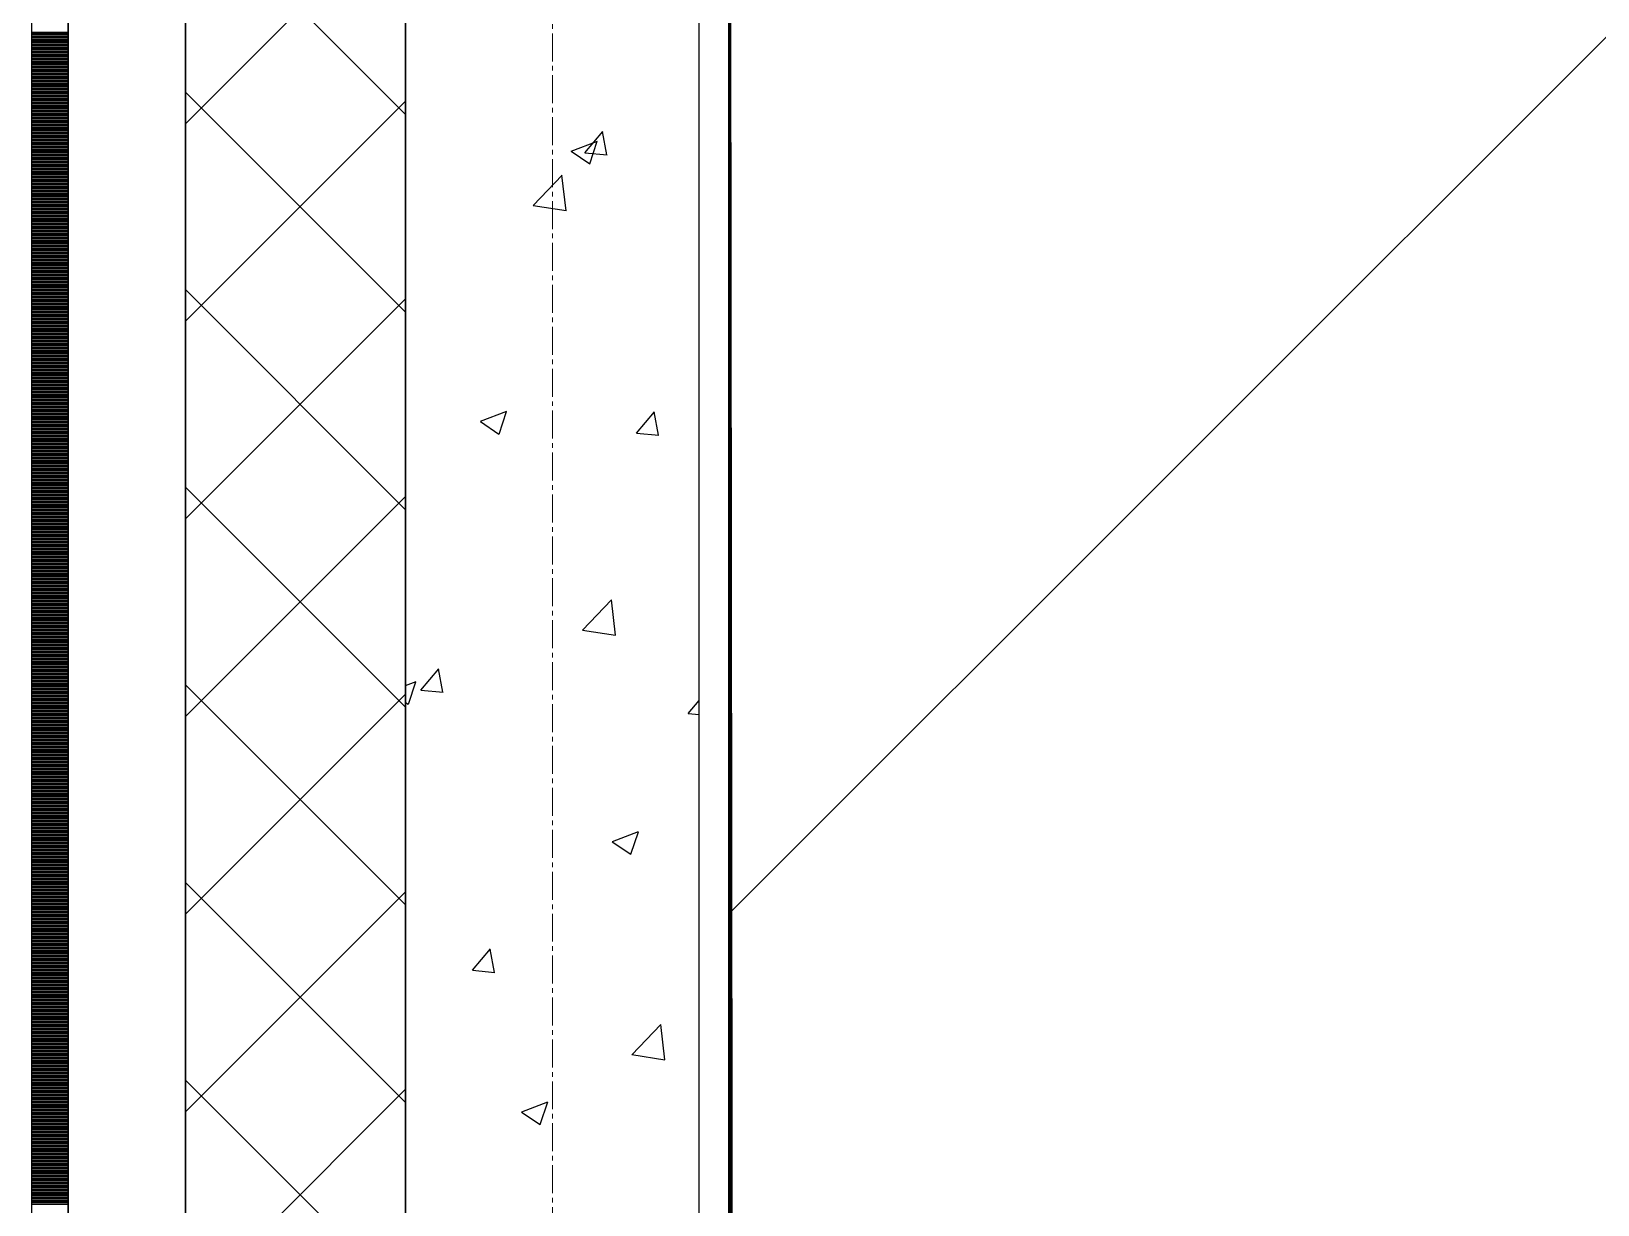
# Model space of a CAD drawing. Header units: millimetres. Extents: x 538266 to 1167394, y 114608 to 637157.
# Drawn here: x 1046079 to 1047146, y 539869 to 540669 of the extents above; entities that cross this region are included whole.
import ezdxf

# ---------------------------------------------------------------- set-up
doc = ezdxf.new("R2010")
doc.units = ezdxf.units.MM
doc.linetypes.add('CENTER2', pattern=[28.575, 19.05, -3.175, 3.175, -3.175])
doc.linetypes.add('DASHED', pattern=[19.05, 12.7, -6.35])
for name, color, linetype, lineweight in [('0) шт стен 3 эт', 150, 'Continuous', 60), ('АР_Стены ПЕНОблок', 52, 'Continuous', 20), ('АР_Тонкая', 254, 'Continuous', 5), ('АР_Утеплитель', 31, 'Continuous', 0), ('АР_Штриховка', 8, 'Continuous', 0)]:
    doc.layers.add(name, color=color, linetype=linetype, lineweight=lineweight)
doc.layers.add('АР_Делит', color=120, linetype='Continuous', lineweight=0, plot=False)
doc.layers.add('РД_Оси_100', color=7, linetype='Continuous', lineweight=0, true_color=0x525252)
doc.layers.add('ФВ-5', color=7, linetype='Continuous')

# ---------------------------------------------------------------- blocks, each defined once
blk = doc.blocks.new('СОШ_2200_АР_ОСИ_М100_28.05.24')
at = {"layer": 'АР_Делит', "color": 251, "linetype": 'DASHED', "true_color": 0x636466}
blk.add_lwpolyline([(114955, 135155), (114955, -355), (93595.036, -355), (93595.036, 13855), (94145, 13855), (94145, 68320), (66055, 68320), (66055, 13857.73), (83455, 13857.73), (83455, -355), (45245, -355), (45245, 13145), (44695, 13145), (44695, 26755), (45245, 26755), (45245, 68320), (20455, 68320), (20455, 26755), (27955, 26755), (27955, 13145), (-355, 13145), (-355, 100855)], dxfattribs=at)
at = {"layer": 'РД_Оси_100', "color": 251, "linetype": 'CENTER2', "true_color": 0x636466}
blk.add_line((0, -6155), (0, 139938.679), dxfattribs=at)
blk = doc.blocks.new('3_этаж1')
at = {"layer": 'АР_Стены ПЕНОблок', "color": 18, "linetype": 'Continuous', "lineweight": 25, "true_color": 0x000000}
for p, q in [((684283.6, 587568.7), (684283.6, 511368.7)), ((684483.6, 511368.7), (684483.6, 587568.7))]:
    blk.add_line(p, q, dxfattribs=at)
at = {"layer": 'АР_Тонкая', "color": 18, "linetype": 'Continuous', "lineweight": 25, "true_color": 0x000000}
for p, q in [((684028.6, 587568.7), (684028.6, 511368.7)), ((684053.6, 587568.7), (684053.6, 511368.7)), ((684053.6, 511368.7), (684053.6, 587568.7)), ((684133.6, 511368.7), (684133.6, 587568.7))]:
    blk.add_line(p, q, dxfattribs=at)
at = {"layer": 'АР_Утеплитель', "color": 18, "linetype": 'Continuous', "lineweight": 25, "true_color": 0x000000}
for p, q in [((684133.6, 587568.7), (684133.6, 511368.7)), ((684283.6, 511368.7), (684283.6, 587568.7))]:
    blk.add_line(p, q, dxfattribs=at)
at = {"layer": 'АР_Штриховка', "color": 18, "linetype": 'Continuous', "lineweight": 25, "true_color": 0x000000}
for p, q in [((684283.6, 540612.3), (684133.6, 540762.3)), ((684133.6, 540606), (684283.6, 540756)), ((684028.6, 540668.5), (684053.6, 540668.5)), ((684028.6, 540667.5), (684053.6, 540667.5)), ((684028.6, 540666.5), (684053.6, 540666.5)), ((684028.6, 540665.5), (684053.6, 540665.5)), ((684028.6, 540664.5), (684053.6, 540664.5)), ((684028.6, 540663.5), (684053.6, 540663.5)), ((684028.6, 540662.5), (684053.6, 540662.5)), ((684028.6, 540661.5), (684053.6, 540661.5)), ((684028.6, 540660.5), (684053.6, 540660.5)), ((684028.6, 540659.5), (684053.6, 540659.5)), ((684028.6, 540658.5), (684053.6, 540658.5)), ((684028.6, 540657.5), (684053.6, 540657.5)), ((684028.6, 540656.5), (684053.6, 540656.5)), ((684028.6, 540655.5), (684053.6, 540655.5)), ((684028.6, 540654.5), (684053.6, 540654.5)), ((684028.6, 540653.5), (684053.6, 540653.5)), ((684028.6, 540652.5), (684053.6, 540652.5)), ((684028.6, 540651.5), (684053.6, 540651.5)), ((684028.6, 540650.5), (684053.6, 540650.5)), ((684028.6, 540649.5), (684053.6, 540649.5)), ((684028.6, 540648.5), (684053.6, 540648.5)), ((684028.6, 540647.5), (684053.6, 540647.5)), ((684028.6, 540646.5), (684053.6, 540646.5)), ((684028.6, 540645.5), (684053.6, 540645.5)), ((684028.6, 540644.5), (684053.6, 540644.5)), ((684028.6, 540643.5), (684053.6, 540643.5)), ((684028.6, 540642.5), (684053.6, 540642.5)), ((684028.6, 540641.5), (684053.6, 540641.5)), ((684028.6, 540640.5), (684053.6, 540640.5)), ((684028.6, 540639.5), (684053.6, 540639.5)), ((684028.6, 540638.5), (684053.6, 540638.5)), ((684028.6, 540637.5), (684053.6, 540637.5)), ((684028.6, 540636.5), (684053.6, 540636.5)), ((684028.6, 540635.5), (684053.6, 540635.5)), ((684028.6, 540634.5), (684053.6, 540634.5)), ((684028.6, 540633.5), (684053.6, 540633.5)), ((684028.6, 540632.5), (684053.6, 540632.5)), ((684028.6, 540631.5), (684053.6, 540631.5)), ((684028.6, 540630.5), (684053.6, 540630.5)), ((684028.6, 540629.5), (684053.6, 540629.5)), ((684028.6, 540628.5), (684053.6, 540628.5)), ((684028.6, 540627.5), (684053.6, 540627.5)), ((684283.6, 540477.6), (684133.6, 540627.6)), ((684028.6, 540626.5), (684053.6, 540626.5)), ((684028.6, 540625.5), (684053.6, 540625.5)), ((684028.6, 540624.5), (684053.6, 540624.5)), ((684028.6, 540623.5), (684053.6, 540623.5)), ((684028.6, 540622.5), (684053.6, 540622.5)), ((684028.6, 540621.5), (684053.6, 540621.5)), ((684028.6, 540620.5), (684053.6, 540620.5)), ((684028.6, 540619.5), (684053.6, 540619.5)), ((684028.6, 540618.5), (684053.6, 540618.5)), ((684028.6, 540617.5), (684053.6, 540617.5)), ((684133.6, 540471.3), (684283.6, 540621.3)), ((684028.6, 540616.5), (684053.6, 540616.5)), ((684028.6, 540615.5), (684053.6, 540615.5)), ((684028.6, 540614.5), (684053.6, 540614.5)), ((684028.6, 540613.5), (684053.6, 540613.5)), ((684028.6, 540612.5), (684053.6, 540612.5)), ((684028.6, 540611.5), (684053.6, 540611.5)), ((684028.6, 540610.5), (684053.6, 540610.5)), ((684028.6, 540609.5), (684053.6, 540609.5)), ((684028.6, 540608.5), (684053.6, 540608.5)), ((684028.6, 540607.5), (684053.6, 540607.5)), ((684028.6, 540606.5), (684053.6, 540606.5)), ((684028.6, 540605.5), (684053.6, 540605.5)), ((684028.6, 540604.5), (684053.6, 540604.5)), ((684028.6, 540603.5), (684053.6, 540603.5)), ((684028.6, 540602.5), (684053.6, 540602.5)), ((684028.6, 540601.5), (684053.6, 540601.5)), ((684028.6, 540600.5), (684053.6, 540600.5)), ((684028.6, 540599.5), (684053.6, 540599.5)), ((684028.6, 540598.5), (684053.6, 540598.5)), ((684028.6, 540597.5), (684053.6, 540597.5)), ((684028.6, 540596.5), (684053.6, 540596.5)), ((684028.6, 540595.5), (684053.6, 540595.5)), ((684405.7, 540586.1), (684417.9, 540600.7)), ((684420.7, 540584.7), (684417.8, 540600.7)), ((684028.6, 540594.5), (684053.6, 540594.5)), ((684028.6, 540593.5), (684053.6, 540593.5)), ((684028.6, 540592.5), (684053.6, 540592.5)), ((684028.6, 540591.5), (684053.6, 540591.5)), ((684028.6, 540590.5), (684053.6, 540590.5)), ((684028.6, 540589.5), (684053.6, 540589.5)), ((684028.6, 540588.5), (684053.6, 540588.5)), ((684028.6, 540587.5), (684053.6, 540587.5)), ((684028.6, 540586.5), (684053.6, 540586.5)), ((684028.6, 540585.5), (684053.6, 540585.5)), ((684396.4, 540587.2), (684409, 540578.6)), ((684396.5, 540587.4), (684414.3, 540594.2)), ((684405.7, 540586.1), (684420.9, 540584.8)), ((684409.1, 540578.6), (684414.2, 540594)), ((684028.6, 540584.5), (684053.6, 540584.5)), ((684028.6, 540583.5), (684053.6, 540583.5)), ((684028.6, 540582.5), (684053.6, 540582.5)), ((684028.6, 540581.5), (684053.6, 540581.5)), ((684028.6, 540580.5), (684053.6, 540580.5)), ((684028.6, 540579.5), (684053.6, 540579.5)), ((684028.6, 540578.5), (684053.6, 540578.5)), ((684028.6, 540577.5), (684053.6, 540577.5)), ((684028.6, 540576.5), (684053.6, 540576.5)), ((684028.6, 540575.5), (684053.6, 540575.5)), ((684028.6, 540574.5), (684053.6, 540574.5)), ((684028.6, 540573.5), (684053.6, 540573.5)), ((684028.6, 540572.5), (684053.6, 540572.5)), ((684028.6, 540571.5), (684053.6, 540571.5)), ((684028.6, 540570.5), (684053.6, 540570.5)), ((684028.6, 540569.5), (684053.6, 540569.5)), ((684028.6, 540568.5), (684053.6, 540568.5)), ((684028.6, 540567.5), (684053.6, 540567.5)), ((684028.6, 540566.5), (684053.6, 540566.5)), ((684028.6, 540565.5), (684053.6, 540565.5)), ((684028.6, 540564.5), (684053.6, 540564.5)), ((684028.6, 540563.5), (684053.6, 540563.5)), ((684370.4, 540550.2), (684390.2, 540570.9)), ((684392.9, 540546.7), (684390.1, 540570.9)), ((684028.6, 540562.5), (684053.6, 540562.5)), ((684028.6, 540561.5), (684053.6, 540561.5)), ((684028.6, 540560.5), (684053.6, 540560.5)), ((684028.6, 540559.5), (684053.6, 540559.5)), ((684028.6, 540558.5), (684053.6, 540558.5)), ((684028.6, 540557.5), (684053.6, 540557.5)), ((684028.6, 540556.5), (684053.6, 540556.5)), ((684028.6, 540555.5), (684053.6, 540555.5)), ((684028.6, 540554.5), (684053.6, 540554.5)), ((684028.6, 540553.5), (684053.6, 540553.5)), ((684028.6, 540552.5), (684053.6, 540552.5)), ((684028.6, 540551.5), (684053.6, 540551.5)), ((684028.6, 540550.5), (684053.6, 540550.5)), ((684028.6, 540549.5), (684053.6, 540549.5)), ((684028.6, 540548.5), (684053.6, 540548.5)), ((684028.6, 540547.5), (684053.6, 540547.5)), ((684028.6, 540546.5), (684053.6, 540546.5)), ((684028.6, 540545.5), (684053.6, 540545.5)), ((684028.6, 540544.5), (684053.6, 540544.5)), ((684028.6, 540543.5), (684053.6, 540543.5)), ((684028.6, 540542.5), (684053.6, 540542.5)), ((684370.4, 540550.3), (684393, 540546.8)), ((684028.6, 540541.5), (684053.6, 540541.5)), ((684028.6, 540540.5), (684053.6, 540540.5)), ((684028.6, 540539.5), (684053.6, 540539.5)), ((684028.6, 540538.5), (684053.6, 540538.5)), ((684028.6, 540537.5), (684053.6, 540537.5)), ((684028.6, 540536.5), (684053.6, 540536.5)), ((684028.6, 540535.5), (684053.6, 540535.5)), ((684028.6, 540534.5), (684053.6, 540534.5)), ((684028.6, 540533.5), (684053.6, 540533.5)), ((684028.6, 540532.5), (684053.6, 540532.5)), ((684028.6, 540531.5), (684053.6, 540531.5)), ((684028.6, 540530.5), (684053.6, 540530.5)), ((684028.6, 540529.5), (684053.6, 540529.5)), ((684028.6, 540528.5), (684053.6, 540528.5)), ((684028.6, 540527.5), (684053.6, 540527.5)), ((684028.6, 540526.5), (684053.6, 540526.5)), ((684028.6, 540525.5), (684053.6, 540525.5)), ((684028.6, 540524.5), (684053.6, 540524.5)), ((684028.6, 540523.5), (684053.6, 540523.5)), ((684028.6, 540522.5), (684053.6, 540522.5)), ((684028.6, 540521.5), (684053.6, 540521.5)), ((684028.6, 540520.5), (684053.6, 540520.5)), ((684028.6, 540519.5), (684053.6, 540519.5)), ((684028.6, 540518.5), (684053.6, 540518.5)), ((684028.6, 540517.5), (684053.6, 540517.5)), ((684028.6, 540516.5), (684053.6, 540516.5)), ((684028.6, 540515.5), (684053.6, 540515.5)), ((684028.6, 540514.5), (684053.6, 540514.5)), ((684028.6, 540513.5), (684053.6, 540513.5)), ((684028.6, 540512.5), (684053.6, 540512.5)), ((684028.6, 540511.5), (684053.6, 540511.5)), ((684028.6, 540510.5), (684053.6, 540510.5)), ((684028.6, 540509.5), (684053.6, 540509.5)), ((684028.6, 540508.5), (684053.6, 540508.5)), ((684028.6, 540507.5), (684053.6, 540507.5)), ((684028.6, 540506.5), (684053.6, 540506.5)), ((684028.6, 540505.5), (684053.6, 540505.5)), ((684028.6, 540504.5), (684053.6, 540504.5)), ((684028.6, 540503.5), (684053.6, 540503.5)), ((684028.6, 540502.5), (684053.6, 540502.5)), ((684028.6, 540501.5), (684053.6, 540501.5)), ((684028.6, 540500.5), (684053.6, 540500.5)), ((684028.6, 540499.5), (684053.6, 540499.5)), ((684028.6, 540498.5), (684053.6, 540498.5)), ((684028.6, 540497.5), (684053.6, 540497.5)), ((684028.6, 540496.5), (684053.6, 540496.5)), ((684028.6, 540495.5), (684053.6, 540495.5)), ((684028.6, 540494.5), (684053.6, 540494.5)), ((684028.6, 540493.5), (684053.6, 540493.5)), ((684028.6, 540492.5), (684053.6, 540492.5)), ((684028.6, 540491.5), (684053.6, 540491.5)), ((684028.6, 540490.5), (684053.6, 540490.5)), ((684028.6, 540489.5), (684053.6, 540489.5)), ((684283.6, 540342.9), (684133.6, 540492.9)), ((684028.6, 540488.5), (684053.6, 540488.5)), ((684028.6, 540487.5), (684053.6, 540487.5)), ((684028.6, 540486.5), (684053.6, 540486.5)), ((684028.6, 540485.5), (684053.6, 540485.5)), ((684028.6, 540484.5), (684053.6, 540484.5)), ((684028.6, 540483.5), (684053.6, 540483.5)), ((684028.6, 540482.5), (684053.6, 540482.5)), ((684028.6, 540481.5), (684053.6, 540481.5)), ((684028.6, 540480.5), (684053.6, 540480.5)), ((684028.6, 540479.5), (684053.6, 540479.5)), ((684028.6, 540478.5), (684053.6, 540478.5)), ((684133.6, 540336.6), (684283.6, 540486.6)), ((684028.6, 540477.5), (684053.6, 540477.5)), ((684028.6, 540476.5), (684053.6, 540476.5)), ((684028.6, 540475.5), (684053.6, 540475.5)), ((684028.6, 540474.5), (684053.6, 540474.5)), ((684028.6, 540473.5), (684053.6, 540473.5)), ((684028.6, 540472.5), (684053.6, 540472.5)), ((684028.6, 540471.5), (684053.6, 540471.5)), ((684028.6, 540470.5), (684053.6, 540470.5)), ((684028.6, 540469.5), (684053.6, 540469.5)), ((684028.6, 540468.5), (684053.6, 540468.5)), ((684028.6, 540467.5), (684053.6, 540467.5)), ((684028.6, 540466.5), (684053.6, 540466.5)), ((684028.6, 540465.5), (684053.6, 540465.5)), ((684028.6, 540464.5), (684053.6, 540464.5)), ((684028.6, 540463.5), (684053.6, 540463.5)), ((684028.6, 540462.5), (684053.6, 540462.5)), ((684028.6, 540461.5), (684053.6, 540461.5)), ((684028.6, 540460.5), (684053.6, 540460.5)), ((684028.6, 540459.5), (684053.6, 540459.5)), ((684028.6, 540458.5), (684053.6, 540458.5)), ((684028.6, 540457.5), (684053.6, 540457.5)), ((684028.6, 540456.5), (684053.6, 540456.5)), ((684028.6, 540455.5), (684053.6, 540455.5)), ((684028.6, 540454.5), (684053.6, 540454.5)), ((684028.6, 540453.5), (684053.6, 540453.5)), ((684028.6, 540452.5), (684053.6, 540452.5)), ((684028.6, 540451.5), (684053.6, 540451.5)), ((684028.6, 540450.5), (684053.6, 540450.5)), ((684028.6, 540449.5), (684053.6, 540449.5)), ((684028.6, 540448.5), (684053.6, 540448.5)), ((684028.6, 540447.5), (684053.6, 540447.5)), ((684028.6, 540446.5), (684053.6, 540446.5)), ((684028.6, 540445.5), (684053.6, 540445.5)), ((684028.6, 540444.5), (684053.6, 540444.5)), ((684028.6, 540443.5), (684053.6, 540443.5)), ((684028.6, 540442.5), (684053.6, 540442.5)), ((684028.6, 540441.5), (684053.6, 540441.5)), ((684028.6, 540440.5), (684053.6, 540440.5)), ((684028.6, 540439.5), (684053.6, 540439.5)), ((684028.6, 540438.5), (684053.6, 540438.5)), ((684028.6, 540437.5), (684053.6, 540437.5)), ((684028.6, 540436.5), (684053.6, 540436.5)), ((684028.6, 540435.5), (684053.6, 540435.5)), ((684028.6, 540434.5), (684053.6, 540434.5)), ((684028.6, 540433.5), (684053.6, 540433.5)), ((684028.6, 540432.5), (684053.6, 540432.5)), ((684028.6, 540431.5), (684053.6, 540431.5)), ((684028.6, 540430.5), (684053.6, 540430.5)), ((684028.6, 540429.5), (684053.6, 540429.5)), ((684028.6, 540428.5), (684053.6, 540428.5)), ((684028.6, 540427.5), (684053.6, 540427.5)), ((684028.6, 540426.5), (684053.6, 540426.5)), ((684028.6, 540425.5), (684053.6, 540425.5)), ((684028.6, 540424.5), (684053.6, 540424.5)), ((684028.6, 540423.5), (684053.6, 540423.5)), ((684028.6, 540422.5), (684053.6, 540422.5)), ((684028.6, 540421.5), (684053.6, 540421.5)), ((684028.6, 540420.5), (684053.6, 540420.5)), ((684028.6, 540419.5), (684053.6, 540419.5)), ((684028.6, 540418.5), (684053.6, 540418.5)), ((684028.6, 540417.5), (684053.6, 540417.5)), ((684028.6, 540416.5), (684053.6, 540416.5)), ((684028.6, 540415.5), (684053.6, 540415.5)), ((684028.6, 540414.5), (684053.6, 540414.5)), ((684028.6, 540413.5), (684053.6, 540413.5)), ((684028.6, 540412.5), (684053.6, 540412.5)), ((684028.6, 540411.5), (684053.6, 540411.5)), ((684028.6, 540410.5), (684053.6, 540410.5)), ((684028.6, 540409.5), (684053.6, 540409.5)), ((684028.6, 540408.5), (684053.6, 540408.5)), ((684028.6, 540407.5), (684053.6, 540407.5)), ((684028.6, 540406.5), (684053.6, 540406.5)), ((684028.6, 540405.5), (684053.6, 540405.5)), ((684028.6, 540404.5), (684053.6, 540404.5)), ((684028.6, 540403.5), (684053.6, 540403.5)), ((684334.7, 540403.2), (684352.5, 540410)), ((684347.3, 540394.4), (684352.4, 540409.8)), ((684440.9, 540395.1), (684453.2, 540409.7)), ((684455.9, 540393.7), (684453, 540409.6)), ((684028.6, 540402.5), (684053.6, 540402.5)), ((684028.6, 540401.5), (684053.6, 540401.5)), ((684028.6, 540400.5), (684053.6, 540400.5)), ((684028.6, 540399.5), (684053.6, 540399.5)), ((684028.6, 540398.5), (684053.6, 540398.5)), ((684028.6, 540397.5), (684053.6, 540397.5)), ((684028.6, 540396.5), (684053.6, 540396.5)), ((684028.6, 540395.5), (684053.6, 540395.5)), ((684028.6, 540394.5), (684053.6, 540394.5)), ((684028.6, 540393.5), (684053.6, 540393.5)), ((684334.6, 540403), (684347.2, 540394.4)), ((684440.9, 540395), (684456.1, 540393.7)), ((684028.6, 540392.5), (684053.6, 540392.5)), ((684028.6, 540391.5), (684053.6, 540391.5)), ((684028.6, 540390.5), (684053.6, 540390.5)), ((684028.6, 540389.5), (684053.6, 540389.5)), ((684028.6, 540388.5), (684053.6, 540388.5)), ((684028.6, 540387.5), (684053.6, 540387.5)), ((684028.6, 540386.5), (684053.6, 540386.5)), ((684028.6, 540385.5), (684053.6, 540385.5)), ((684028.6, 540384.5), (684053.6, 540384.5)), ((684028.6, 540383.5), (684053.6, 540383.5)), ((684028.6, 540382.5), (684053.6, 540382.5)), ((684028.6, 540381.5), (684053.6, 540381.5)), ((684028.6, 540380.5), (684053.6, 540380.5)), ((684028.6, 540379.5), (684053.6, 540379.5)), ((684028.6, 540378.5), (684053.6, 540378.5)), ((684028.6, 540377.5), (684053.6, 540377.5)), ((684028.6, 540376.5), (684053.6, 540376.5)), ((684028.6, 540375.5), (684053.6, 540375.5)), ((684028.6, 540374.5), (684053.6, 540374.5)), ((684028.6, 540373.5), (684053.6, 540373.5)), ((684028.6, 540372.5), (684053.6, 540372.5)), ((684028.6, 540371.5), (684053.6, 540371.5)), ((684028.6, 540370.5), (684053.6, 540370.5)), ((684028.6, 540369.5), (684053.6, 540369.5)), ((684028.6, 540368.5), (684053.6, 540368.5)), ((684028.6, 540367.5), (684053.6, 540367.5)), ((684028.6, 540366.5), (684053.6, 540366.5)), ((684028.6, 540365.5), (684053.6, 540365.5)), ((684028.6, 540364.5), (684053.6, 540364.5)), ((684028.6, 540363.5), (684053.6, 540363.5)), ((684028.6, 540362.5), (684053.6, 540362.5)), ((684028.6, 540361.5), (684053.6, 540361.5)), ((684028.6, 540360.5), (684053.6, 540360.5)), ((684028.6, 540359.5), (684053.6, 540359.5)), ((684028.6, 540358.5), (684053.6, 540358.5)), ((684028.6, 540357.5), (684053.6, 540357.5)), ((684028.6, 540356.5), (684053.6, 540356.5)), ((684028.6, 540355.5), (684053.6, 540355.5)), ((684028.6, 540354.5), (684053.6, 540354.5)), ((684028.6, 540353.5), (684053.6, 540353.5)), ((684028.6, 540352.5), (684053.6, 540352.5)), ((684028.6, 540351.5), (684053.6, 540351.5)), ((684028.6, 540350.5), (684053.6, 540350.5)), ((684283.6, 540208.2), (684133.6, 540358.2)), ((684133.6, 540201.9), (684283.6, 540351.9)), ((684028.6, 540349.5), (684053.6, 540349.5)), ((684028.6, 540348.5), (684053.6, 540348.5)), ((684028.6, 540347.5), (684053.6, 540347.5)), ((684028.6, 540346.5), (684053.6, 540346.5)), ((684028.6, 540345.5), (684053.6, 540345.5)), ((684028.6, 540344.5), (684053.6, 540344.5)), ((684028.6, 540343.5), (684053.6, 540343.5)), ((684028.6, 540342.5), (684053.6, 540342.5)), ((684028.6, 540341.5), (684053.6, 540341.5)), ((684028.6, 540340.5), (684053.6, 540340.5)), ((684028.6, 540339.5), (684053.6, 540339.5)), ((684028.6, 540338.5), (684053.6, 540338.5)), ((684028.6, 540337.5), (684053.6, 540337.5)), ((684028.6, 540336.5), (684053.6, 540336.5)), ((684028.6, 540335.5), (684053.6, 540335.5)), ((684028.6, 540334.5), (684053.6, 540334.5)), ((684028.6, 540333.5), (684053.6, 540333.5)), ((684028.6, 540332.5), (684053.6, 540332.5)), ((684028.6, 540331.5), (684053.6, 540331.5)), ((684028.6, 540330.5), (684053.6, 540330.5)), ((684028.6, 540329.5), (684053.6, 540329.5)), ((684028.6, 540328.5), (684053.6, 540328.5)), ((684028.6, 540327.5), (684053.6, 540327.5)), ((684028.6, 540326.5), (684053.6, 540326.5)), ((684028.6, 540325.5), (684053.6, 540325.5)), ((684028.6, 540324.5), (684053.6, 540324.5)), ((684028.6, 540323.5), (684053.6, 540323.5)), ((684028.6, 540322.5), (684053.6, 540322.5)), ((684028.6, 540321.5), (684053.6, 540321.5)), ((684028.6, 540320.5), (684053.6, 540320.5)), ((684028.6, 540319.5), (684053.6, 540319.5)), ((684028.6, 540318.5), (684053.6, 540318.5)), ((684028.6, 540317.5), (684053.6, 540317.5)), ((684028.6, 540316.5), (684053.6, 540316.5)), ((684028.6, 540315.5), (684053.6, 540315.5)), ((684028.6, 540314.5), (684053.6, 540314.5)), ((684028.6, 540313.5), (684053.6, 540313.5)), ((684028.6, 540312.5), (684053.6, 540312.5)), ((684028.6, 540311.5), (684053.6, 540311.5)), ((684028.6, 540310.5), (684053.6, 540310.5)), ((684028.6, 540309.5), (684053.6, 540309.5)), ((684028.6, 540308.5), (684053.6, 540308.5)), ((684028.6, 540307.5), (684053.6, 540307.5)), ((684028.6, 540306.5), (684053.6, 540306.5)), ((684028.6, 540305.5), (684053.6, 540305.5)), ((684028.6, 540304.5), (684053.6, 540304.5)), ((684028.6, 540303.5), (684053.6, 540303.5)), ((684028.6, 540302.5), (684053.6, 540302.5)), ((684028.6, 540301.5), (684053.6, 540301.5)), ((684028.6, 540300.5), (684053.6, 540300.5)), ((684028.6, 540299.5), (684053.6, 540299.5)), ((684028.6, 540298.5), (684053.6, 540298.5)), ((684028.6, 540297.5), (684053.6, 540297.5)), ((684028.6, 540296.5), (684053.6, 540296.5)), ((684028.6, 540295.5), (684053.6, 540295.5)), ((684028.6, 540294.5), (684053.6, 540294.5)), ((684028.6, 540293.5), (684053.6, 540293.5)), ((684028.6, 540292.5), (684053.6, 540292.5)), ((684028.6, 540291.5), (684053.6, 540291.5)), ((684028.6, 540290.5), (684053.6, 540290.5)), ((684028.6, 540289.5), (684053.6, 540289.5)), ((684028.6, 540288.5), (684053.6, 540288.5)), ((684028.6, 540287.5), (684053.6, 540287.5)), ((684028.6, 540286.5), (684053.6, 540286.5)), ((684028.6, 540285.5), (684053.6, 540285.5)), ((684028.6, 540284.5), (684053.6, 540284.5)), ((684028.6, 540283.5), (684053.6, 540283.5)), ((684028.6, 540282.5), (684053.6, 540282.5)), ((684028.6, 540281.5), (684053.6, 540281.5)), ((684028.6, 540280.5), (684053.6, 540280.5)), ((684028.6, 540279.5), (684053.6, 540279.5)), ((684028.6, 540278.5), (684053.6, 540278.5)), ((684028.6, 540277.5), (684053.6, 540277.5)), ((684028.6, 540276.5), (684053.6, 540276.5)), ((684028.6, 540275.5), (684053.6, 540275.5)), ((684404.1, 540260.8), (684423.8, 540281.4)), ((684426.6, 540257.3), (684423.8, 540281.4)), ((684028.6, 540274.5), (684053.6, 540274.5)), ((684028.6, 540273.5), (684053.6, 540273.5)), ((684028.6, 540272.5), (684053.6, 540272.5)), ((684028.6, 540271.5), (684053.6, 540271.5)), ((684028.6, 540270.5), (684053.6, 540270.5)), ((684028.6, 540269.5), (684053.6, 540269.5)), ((684028.6, 540268.5), (684053.6, 540268.5)), ((684028.6, 540267.5), (684053.6, 540267.5)), ((684028.6, 540266.5), (684053.6, 540266.5)), ((684028.6, 540265.5), (684053.6, 540265.5)), ((684028.6, 540264.5), (684053.6, 540264.5)), ((684028.6, 540263.5), (684053.6, 540263.5)), ((684028.6, 540262.5), (684053.6, 540262.5)), ((684028.6, 540261.5), (684053.6, 540261.5)), ((684028.6, 540260.5), (684053.6, 540260.5)), ((684028.6, 540259.5), (684053.6, 540259.5)), ((684028.6, 540258.5), (684053.6, 540258.5)), ((684028.6, 540257.5), (684053.6, 540257.5)), ((684028.6, 540256.5), (684053.6, 540256.5)), ((684028.6, 540255.5), (684053.6, 540255.5)), ((684028.6, 540254.5), (684053.6, 540254.5)), ((684404, 540260.8), (684426.6, 540257.3)), ((684028.6, 540253.5), (684053.6, 540253.5)), ((684028.6, 540252.5), (684053.6, 540252.5)), ((684028.6, 540251.5), (684053.6, 540251.5)), ((684028.6, 540250.5), (684053.6, 540250.5)), ((684028.6, 540249.5), (684053.6, 540249.5)), ((684028.6, 540248.5), (684053.6, 540248.5)), ((684028.6, 540247.5), (684053.6, 540247.5)), ((684028.6, 540246.5), (684053.6, 540246.5)), ((684028.6, 540245.5), (684053.6, 540245.5)), ((684028.6, 540244.5), (684053.6, 540244.5)), ((684028.6, 540243.5), (684053.6, 540243.5)), ((684028.6, 540242.5), (684053.6, 540242.5)), ((684028.6, 540241.5), (684053.6, 540241.5)), ((684028.6, 540240.5), (684053.6, 540240.5)), ((684028.6, 540239.5), (684053.6, 540239.5)), ((684028.6, 540238.5), (684053.6, 540238.5)), ((684028.6, 540237.5), (684053.6, 540237.5)), ((684028.6, 540236.5), (684053.6, 540236.5)), ((684028.6, 540235.5), (684053.6, 540235.5)), ((684028.6, 540234.5), (684053.6, 540234.5)), ((684028.6, 540233.5), (684053.6, 540233.5)), ((684294, 540219.9), (684306.2, 540234.5)), ((684309, 540218.6), (684306.1, 540234.5)), ((684028.6, 540232.5), (684053.6, 540232.5)), ((684028.6, 540231.5), (684053.6, 540231.5)), ((684028.6, 540230.5), (684053.6, 540230.5)), ((684028.6, 540229.5), (684053.6, 540229.5)), ((684028.6, 540228.5), (684053.6, 540228.5)), ((684028.6, 540227.5), (684053.6, 540227.5)), ((684028.6, 540226.5), (684053.6, 540226.5)), ((684028.6, 540225.5), (684053.6, 540225.5)), ((684028.6, 540224.5), (684053.6, 540224.5)), ((684028.6, 540223.5), (684053.6, 540223.5)), ((684028.6, 540222.5), (684053.6, 540222.5)), ((684283.6, 540073.5), (684133.6, 540223.5)), ((684283.6, 540223.1), (684290.7, 540225.8)), ((684285.5, 540210.3), (684290.6, 540225.6)), ((684028.6, 540221.5), (684053.6, 540221.5)), ((684028.6, 540220.5), (684053.6, 540220.5)), ((684028.6, 540219.5), (684053.6, 540219.5)), ((684028.6, 540218.5), (684053.6, 540218.5)), ((684028.6, 540217.5), (684053.6, 540217.5)), ((684028.6, 540216.5), (684053.6, 540216.5)), ((684028.6, 540215.5), (684053.6, 540215.5)), ((684028.6, 540214.5), (684053.6, 540214.5)), ((684028.6, 540213.5), (684053.6, 540213.5)), ((684028.6, 540212.5), (684053.6, 540212.5)), ((684028.6, 540211.5), (684053.6, 540211.5)), ((684133.6, 540067.2), (684283.6, 540217.2)), ((684283.6, 540211.5), (684285.4, 540210.3)), ((684294, 540219.9), (684309.2, 540218.6)), ((684476.2, 540204), (684483.6, 540212.8)), ((684028.6, 540210.5), (684053.6, 540210.5)), ((684028.6, 540209.5), (684053.6, 540209.5)), ((684028.6, 540208.5), (684053.6, 540208.5)), ((684028.6, 540207.5), (684053.6, 540207.5)), ((684028.6, 540206.5), (684053.6, 540206.5)), ((684028.6, 540205.5), (684053.6, 540205.5)), ((684028.6, 540204.5), (684053.6, 540204.5)), ((684028.6, 540203.5), (684053.6, 540203.5)), ((684028.6, 540202.5), (684053.6, 540202.5)), ((684028.6, 540201.5), (684053.6, 540201.5)), ((684476.2, 540204), (684483.6, 540203.3)), ((684028.6, 540200.5), (684053.6, 540200.5)), ((684028.6, 540199.5), (684053.6, 540199.5)), ((684028.6, 540198.5), (684053.6, 540198.5)), ((684028.6, 540197.5), (684053.6, 540197.5)), ((684028.6, 540196.5), (684053.6, 540196.5)), ((684028.6, 540195.5), (684053.6, 540195.5)), ((684028.6, 540194.5), (684053.6, 540194.5)), ((684028.6, 540193.5), (684053.6, 540193.5)), ((684028.6, 540192.5), (684053.6, 540192.5)), ((684028.6, 540191.5), (684053.6, 540191.5)), ((684028.6, 540190.5), (684053.6, 540190.5)), ((684028.6, 540189.5), (684053.6, 540189.5)), ((684028.6, 540188.5), (684053.6, 540188.5)), ((684028.6, 540187.5), (684053.6, 540187.5)), ((684028.6, 540186.5), (684053.6, 540186.5)), ((684028.6, 540185.5), (684053.6, 540185.5)), ((684028.6, 540184.5), (684053.6, 540184.5)), ((684028.6, 540183.5), (684053.6, 540183.5)), ((684028.6, 540182.5), (684053.6, 540182.5)), ((684028.6, 540181.5), (684053.6, 540181.5)), ((684028.6, 540180.5), (684053.6, 540180.5)), ((684028.6, 540179.5), (684053.6, 540179.5)), ((684028.6, 540178.5), (684053.6, 540178.5)), ((684028.6, 540177.5), (684053.6, 540177.5)), ((684028.6, 540176.5), (684053.6, 540176.5)), ((684028.6, 540175.5), (684053.6, 540175.5)), ((684028.6, 540174.5), (684053.6, 540174.5)), ((684028.6, 540173.5), (684053.6, 540173.5)), ((684028.6, 540172.5), (684053.6, 540172.5)), ((684028.6, 540171.5), (684053.6, 540171.5)), ((684028.6, 540170.5), (684053.6, 540170.5)), ((684028.6, 540169.5), (684053.6, 540169.5)), ((684028.6, 540168.5), (684053.6, 540168.5)), ((684028.6, 540167.5), (684053.6, 540167.5)), ((684028.6, 540166.5), (684053.6, 540166.5)), ((684028.6, 540165.5), (684053.6, 540165.5)), ((684028.6, 540164.5), (684053.6, 540164.5)), ((684028.6, 540163.5), (684053.6, 540163.5)), ((684028.6, 540162.5), (684053.6, 540162.5)), ((684028.6, 540161.5), (684053.6, 540161.5)), ((684028.6, 540160.5), (684053.6, 540160.5)), ((684028.6, 540159.5), (684053.6, 540159.5)), ((684028.6, 540158.5), (684053.6, 540158.5)), ((684028.6, 540157.5), (684053.6, 540157.5)), ((684028.6, 540156.5), (684053.6, 540156.5)), ((684028.6, 540155.5), (684053.6, 540155.5)), ((684028.6, 540154.5), (684053.6, 540154.5)), ((684028.6, 540153.5), (684053.6, 540153.5)), ((684028.6, 540152.5), (684053.6, 540152.5)), ((684028.6, 540151.5), (684053.6, 540151.5)), ((684028.6, 540150.5), (684053.6, 540150.5)), ((684028.6, 540149.5), (684053.6, 540149.5)), ((684028.6, 540148.5), (684053.6, 540148.5)), ((684028.6, 540147.5), (684053.6, 540147.5)), ((684028.6, 540146.5), (684053.6, 540146.5)), ((684028.6, 540145.5), (684053.6, 540145.5)), ((684028.6, 540144.5), (684053.6, 540144.5)), ((684028.6, 540143.5), (684053.6, 540143.5)), ((684028.6, 540142.5), (684053.6, 540142.5)), ((684028.6, 540141.5), (684053.6, 540141.5)), ((684028.6, 540140.5), (684053.6, 540140.5)), ((684028.6, 540139.5), (684053.6, 540139.5)), ((684028.6, 540138.5), (684053.6, 540138.5)), ((684028.6, 540137.5), (684053.6, 540137.5)), ((684028.6, 540136.5), (684053.6, 540136.5)), ((684028.6, 540135.5), (684053.6, 540135.5)), ((684028.6, 540134.5), (684053.6, 540134.5)), ((684028.6, 540133.5), (684053.6, 540133.5)), ((684028.6, 540132.5), (684053.6, 540132.5)), ((684028.6, 540131.5), (684053.6, 540131.5)), ((684028.6, 540130.5), (684053.6, 540130.5)), ((684028.6, 540129.5), (684053.6, 540129.5)), ((684028.6, 540128.5), (684053.6, 540128.5)), ((684028.6, 540127.5), (684053.6, 540127.5)), ((684028.6, 540126.5), (684053.6, 540126.5)), ((684028.6, 540125.5), (684053.6, 540125.5)), ((684028.6, 540124.5), (684053.6, 540124.5)), ((684028.6, 540123.5), (684053.6, 540123.5)), ((684028.6, 540122.5), (684053.6, 540122.5)), ((684028.6, 540121.5), (684053.6, 540121.5)), ((684028.6, 540120.5), (684053.6, 540120.5)), ((684028.6, 540119.5), (684053.6, 540119.5)), ((684028.6, 540118.5), (684053.6, 540118.5)), ((684028.6, 540117.5), (684053.6, 540117.5)), ((684028.6, 540116.5), (684053.6, 540116.5)), ((684028.6, 540115.5), (684053.6, 540115.5)), ((684424.4, 540116.5), (684437.1, 540108)), ((684424.5, 540116.7), (684442.3, 540123.5)), ((684437.1, 540108), (684442.2, 540123.3)), ((684028.6, 540114.5), (684053.6, 540114.5)), ((684028.6, 540113.5), (684053.6, 540113.5)), ((684028.6, 540112.5), (684053.6, 540112.5)), ((684028.6, 540111.5), (684053.6, 540111.5)), ((684028.6, 540110.5), (684053.6, 540110.5)), ((684028.6, 540109.5), (684053.6, 540109.5)), ((684028.6, 540108.5), (684053.6, 540108.5)), ((684028.6, 540107.5), (684053.6, 540107.5)), ((684028.6, 540106.5), (684053.6, 540106.5)), ((684028.6, 540105.5), (684053.6, 540105.5)), ((684028.6, 540104.5), (684053.6, 540104.5)), ((684028.6, 540103.5), (684053.6, 540103.5)), ((684028.6, 540102.5), (684053.6, 540102.5)), ((684028.6, 540101.5), (684053.6, 540101.5)), ((684028.6, 540100.5), (684053.6, 540100.5)), ((684028.6, 540099.5), (684053.6, 540099.5)), ((684028.6, 540098.5), (684053.6, 540098.5)), ((684028.6, 540097.5), (684053.6, 540097.5)), ((684028.6, 540096.5), (684053.6, 540096.5)), ((684028.6, 540095.5), (684053.6, 540095.5)), ((684028.6, 540094.5), (684053.6, 540094.5)), ((684028.6, 540093.5), (684053.6, 540093.5)), ((684028.6, 540092.5), (684053.6, 540092.5)), ((684028.6, 540091.5), (684053.6, 540091.5)), ((684028.6, 540090.5), (684053.6, 540090.5)), ((684028.6, 540089.5), (684053.6, 540089.5)), ((684028.6, 540088.5), (684053.6, 540088.5)), ((684028.6, 540087.5), (684053.6, 540087.5)), ((684028.6, 540086.5), (684053.6, 540086.5)), ((684028.6, 540085.5), (684053.6, 540085.5)), ((684028.6, 540084.5), (684053.6, 540084.5)), ((684028.6, 540083.5), (684053.6, 540083.5)), ((684283.6, 539938.8), (684133.6, 540088.8)), ((684028.6, 540082.5), (684053.6, 540082.5)), ((684028.6, 540081.5), (684053.6, 540081.5)), ((684028.6, 540080.5), (684053.6, 540080.5)), ((684028.6, 540079.5), (684053.6, 540079.5)), ((684028.6, 540078.5), (684053.6, 540078.5)), ((684028.6, 540077.5), (684053.6, 540077.5)), ((684028.6, 540076.5), (684053.6, 540076.5)), ((684028.6, 540075.5), (684053.6, 540075.5)), ((684028.6, 540074.5), (684053.6, 540074.5)), ((684028.6, 540073.5), (684053.6, 540073.5)), ((684028.6, 540072.5), (684053.6, 540072.5)), ((684133.6, 539932.5), (684283.6, 540082.5)), ((684028.6, 540071.5), (684053.6, 540071.5)), ((684028.6, 540070.5), (684053.6, 540070.5)), ((684028.6, 540069.5), (684053.6, 540069.5)), ((684028.6, 540068.5), (684053.6, 540068.5)), ((684028.6, 540067.5), (684053.6, 540067.5)), ((684028.6, 540066.5), (684053.6, 540066.5)), ((684028.6, 540065.5), (684053.6, 540065.5)), ((684028.6, 540064.5), (684053.6, 540064.5)), ((684028.6, 540063.5), (684053.6, 540063.5)), ((684028.6, 540062.5), (684053.6, 540062.5)), ((684028.6, 540061.5), (684053.6, 540061.5)), ((684028.6, 540060.5), (684053.6, 540060.5)), ((684028.6, 540059.5), (684053.6, 540059.5)), ((684028.6, 540058.5), (684053.6, 540058.5)), ((684028.6, 540057.5), (684053.6, 540057.5)), ((684028.6, 540056.5), (684053.6, 540056.5)), ((684028.6, 540055.5), (684053.6, 540055.5)), ((684028.6, 540054.5), (684053.6, 540054.5)), ((684028.6, 540053.5), (684053.6, 540053.5)), ((684028.6, 540052.5), (684053.6, 540052.5)), ((684028.6, 540051.5), (684053.6, 540051.5)), ((684028.6, 540050.5), (684053.6, 540050.5)), ((684028.6, 540049.5), (684053.6, 540049.5)), ((684028.6, 540048.5), (684053.6, 540048.5)), ((684028.6, 540047.5), (684053.6, 540047.5)), ((684028.6, 540046.5), (684053.6, 540046.5)), ((684028.6, 540045.5), (684053.6, 540045.5)), ((684028.6, 540044.5), (684053.6, 540044.5)), ((684028.6, 540043.5), (684053.6, 540043.5)), ((684028.6, 540042.5), (684053.6, 540042.5)), ((684028.6, 540041.5), (684053.6, 540041.5)), ((684028.6, 540040.5), (684053.6, 540040.5)), ((684329.2, 540028.9), (684341.5, 540043.5)), ((684344.2, 540027.5), (684341.3, 540043.4)), ((684028.6, 540039.5), (684053.6, 540039.5)), ((684028.6, 540038.5), (684053.6, 540038.5)), ((684028.6, 540037.5), (684053.6, 540037.5)), ((684028.6, 540036.5), (684053.6, 540036.5)), ((684028.6, 540035.5), (684053.6, 540035.5)), ((684028.6, 540034.5), (684053.6, 540034.5)), ((684028.6, 540033.5), (684053.6, 540033.5)), ((684028.6, 540032.5), (684053.6, 540032.5)), ((684028.6, 540031.5), (684053.6, 540031.5)), ((684028.6, 540030.5), (684053.6, 540030.5)), ((684028.6, 540029.5), (684053.6, 540029.5)), ((684028.6, 540028.5), (684053.6, 540028.5)), ((684028.6, 540027.5), (684053.6, 540027.5)), ((684028.6, 540026.5), (684053.6, 540026.5)), ((684028.6, 540025.5), (684053.6, 540025.5)), ((684028.6, 540024.5), (684053.6, 540024.5)), ((684028.6, 540023.5), (684053.6, 540023.5)), ((684028.6, 540022.5), (684053.6, 540022.5)), ((684028.6, 540021.5), (684053.6, 540021.5)), ((684028.6, 540020.5), (684053.6, 540020.5)), ((684028.6, 540019.5), (684053.6, 540019.5)), ((684329.2, 540028.9), (684344.4, 540027.5)), ((684028.6, 540018.5), (684053.6, 540018.5)), ((684028.6, 540017.5), (684053.6, 540017.5)), ((684028.6, 540016.5), (684053.6, 540016.5)), ((684028.6, 540015.5), (684053.6, 540015.5)), ((684028.6, 540014.5), (684053.6, 540014.5)), ((684028.6, 540013.5), (684053.6, 540013.5)), ((684028.6, 540012.5), (684053.6, 540012.5)), ((684028.6, 540011.5), (684053.6, 540011.5)), ((684028.6, 540010.5), (684053.6, 540010.5)), ((684028.6, 540009.5), (684053.6, 540009.5)), ((684028.6, 540008.5), (684053.6, 540008.5)), ((684028.6, 540007.5), (684053.6, 540007.5)), ((684028.6, 540006.5), (684053.6, 540006.5)), ((684028.6, 540005.5), (684053.6, 540005.5)), ((684028.6, 540004.5), (684053.6, 540004.5)), ((684028.6, 540003.5), (684053.6, 540003.5)), ((684028.6, 540002.5), (684053.6, 540002.5)), ((684028.6, 540001.5), (684053.6, 540001.5)), ((684028.6, 540000.5), (684053.6, 540000.5)), ((684028.6, 539999.5), (684053.6, 539999.5)), ((684028.6, 539998.5), (684053.6, 539998.5)), ((684028.6, 539997.5), (684053.6, 539997.5)), ((684028.6, 539996.5), (684053.6, 539996.5)), ((684028.6, 539995.5), (684053.6, 539995.5)), ((684028.6, 539994.5), (684053.6, 539994.5)), ((684028.6, 539993.5), (684053.6, 539993.5)), ((684028.6, 539992.5), (684053.6, 539992.5)), ((684028.6, 539991.5), (684053.6, 539991.5)), ((684028.6, 539990.5), (684053.6, 539990.5)), ((684028.6, 539989.5), (684053.6, 539989.5)), ((684028.6, 539988.5), (684053.6, 539988.5)), ((684028.6, 539987.5), (684053.6, 539987.5)), ((684437.7, 539971.3), (684457.5, 539991.9)), ((684460.3, 539967.8), (684457.5, 539991.9)), ((684028.6, 539986.5), (684053.6, 539986.5)), ((684028.6, 539985.5), (684053.6, 539985.5)), ((684028.6, 539984.5), (684053.6, 539984.5)), ((684028.6, 539983.5), (684053.6, 539983.5)), ((684028.6, 539982.5), (684053.6, 539982.5)), ((684028.6, 539981.5), (684053.6, 539981.5)), ((684028.6, 539980.5), (684053.6, 539980.5)), ((684028.6, 539979.5), (684053.6, 539979.5)), ((684028.6, 539978.5), (684053.6, 539978.5)), ((684028.6, 539977.5), (684053.6, 539977.5)), ((684028.6, 539976.5), (684053.6, 539976.5)), ((684028.6, 539975.5), (684053.6, 539975.5)), ((684028.6, 539974.5), (684053.6, 539974.5)), ((684028.6, 539973.5), (684053.6, 539973.5)), ((684028.6, 539972.5), (684053.6, 539972.5)), ((684028.6, 539971.5), (684053.6, 539971.5)), ((684028.6, 539970.5), (684053.6, 539970.5)), ((684028.6, 539969.5), (684053.6, 539969.5)), ((684028.6, 539968.5), (684053.6, 539968.5)), ((684028.6, 539967.5), (684053.6, 539967.5)), ((684028.6, 539966.5), (684053.6, 539966.5)), ((684437.7, 539971.4), (684460.3, 539967.9)), ((684028.6, 539965.5), (684053.6, 539965.5)), ((684028.6, 539964.5), (684053.6, 539964.5)), ((684028.6, 539963.5), (684053.6, 539963.5)), ((684028.6, 539962.5), (684053.6, 539962.5)), ((684028.6, 539961.5), (684053.6, 539961.5)), ((684028.6, 539960.5), (684053.6, 539960.5)), ((684028.6, 539959.5), (684053.6, 539959.5)), ((684028.6, 539958.5), (684053.6, 539958.5)), ((684028.6, 539957.5), (684053.6, 539957.5)), ((684028.6, 539956.5), (684053.6, 539956.5)), ((684028.6, 539955.5), (684053.6, 539955.5)), ((684028.6, 539954.5), (684053.6, 539954.5)), ((684028.6, 539953.5), (684053.6, 539953.5)), ((684028.6, 539952.5), (684053.6, 539952.5)), ((684028.6, 539951.5), (684053.6, 539951.5)), ((684028.6, 539950.5), (684053.6, 539950.5)), ((684028.6, 539949.5), (684053.6, 539949.5)), ((684028.6, 539948.5), (684053.6, 539948.5)), ((684028.6, 539947.5), (684053.6, 539947.5)), ((684028.6, 539946.5), (684053.6, 539946.5)), ((684028.6, 539945.5), (684053.6, 539945.5)), ((684028.6, 539944.5), (684053.6, 539944.5)), ((684283.6, 539804.1), (684133.6, 539954.1)), ((684133.6, 539797.8), (684283.6, 539947.8)), ((684028.6, 539943.5), (684053.6, 539943.5)), ((684028.6, 539942.5), (684053.6, 539942.5)), ((684028.6, 539941.5), (684053.6, 539941.5)), ((684028.6, 539940.5), (684053.6, 539940.5)), ((684028.6, 539939.5), (684053.6, 539939.5)), ((684028.6, 539938.5), (684053.6, 539938.5)), ((684028.6, 539937.5), (684053.6, 539937.5)), ((684028.6, 539936.5), (684053.6, 539936.5)), ((684028.6, 539935.5), (684053.6, 539935.5)), ((684028.6, 539934.5), (684053.6, 539934.5)), ((684362.7, 539932.5), (684380.5, 539939.3)), ((684375.3, 539923.8), (684380.4, 539939.2)), ((684028.6, 539933.5), (684053.6, 539933.5)), ((684028.6, 539932.5), (684053.6, 539932.5)), ((684028.6, 539931.5), (684053.6, 539931.5)), ((684028.6, 539930.5), (684053.6, 539930.5)), ((684028.6, 539929.5), (684053.6, 539929.5)), ((684028.6, 539928.5), (684053.6, 539928.5)), ((684028.6, 539927.5), (684053.6, 539927.5)), ((684028.6, 539926.5), (684053.6, 539926.5)), ((684028.6, 539925.5), (684053.6, 539925.5)), ((684028.6, 539924.5), (684053.6, 539924.5)), ((684028.6, 539923.5), (684053.6, 539923.5)), ((684362.6, 539932.3), (684375.3, 539923.8)), ((684028.6, 539922.5), (684053.6, 539922.5)), ((684028.6, 539921.5), (684053.6, 539921.5)), ((684028.6, 539920.5), (684053.6, 539920.5)), ((684028.6, 539919.5), (684053.6, 539919.5)), ((684028.6, 539918.5), (684053.6, 539918.5)), ((684028.6, 539917.5), (684053.6, 539917.5)), ((684028.6, 539916.5), (684053.6, 539916.5)), ((684028.6, 539915.5), (684053.6, 539915.5)), ((684028.6, 539914.5), (684053.6, 539914.5)), ((684028.6, 539913.5), (684053.6, 539913.5)), ((684028.6, 539912.5), (684053.6, 539912.5)), ((684028.6, 539911.5), (684053.6, 539911.5)), ((684028.6, 539910.5), (684053.6, 539910.5)), ((684028.6, 539909.5), (684053.6, 539909.5)), ((684028.6, 539908.5), (684053.6, 539908.5)), ((684028.6, 539907.5), (684053.6, 539907.5)), ((684028.6, 539906.5), (684053.6, 539906.5)), ((684028.6, 539905.5), (684053.6, 539905.5)), ((684028.6, 539904.5), (684053.6, 539904.5)), ((684028.6, 539903.5), (684053.6, 539903.5)), ((684028.6, 539902.5), (684053.6, 539902.5)), ((684028.6, 539901.5), (684053.6, 539901.5)), ((684028.6, 539900.5), (684053.6, 539900.5)), ((684028.6, 539899.5), (684053.6, 539899.5)), ((684028.6, 539898.5), (684053.6, 539898.5)), ((684028.6, 539897.5), (684053.6, 539897.5)), ((684028.6, 539896.5), (684053.6, 539896.5)), ((684028.6, 539895.5), (684053.6, 539895.5)), ((684028.6, 539894.5), (684053.6, 539894.5)), ((684028.6, 539893.5), (684053.6, 539893.5)), ((684028.6, 539892.5), (684053.6, 539892.5)), ((684028.6, 539891.5), (684053.6, 539891.5)), ((684028.6, 539890.5), (684053.6, 539890.5)), ((684028.6, 539889.5), (684053.6, 539889.5)), ((684028.6, 539888.5), (684053.6, 539888.5)), ((684028.6, 539887.5), (684053.6, 539887.5)), ((684028.6, 539886.5), (684053.6, 539886.5)), ((684028.6, 539885.5), (684053.6, 539885.5)), ((684028.6, 539884.5), (684053.6, 539884.5)), ((684028.6, 539883.5), (684053.6, 539883.5)), ((684028.6, 539882.5), (684053.6, 539882.5)), ((684028.6, 539881.5), (684053.6, 539881.5)), ((684028.6, 539880.5), (684053.6, 539880.5)), ((684028.6, 539879.5), (684053.6, 539879.5)), ((684028.6, 539878.5), (684053.6, 539878.5)), ((684028.6, 539877.5), (684053.6, 539877.5)), ((684028.6, 539876.5), (684053.6, 539876.5)), ((684028.6, 539875.5), (684053.6, 539875.5)), ((684028.6, 539874.5), (684053.6, 539874.5)), ((684028.6, 539873.5), (684053.6, 539873.5)), ((684028.6, 539872.5), (684053.6, 539872.5)), ((684028.6, 539871.5), (684053.6, 539871.5)), ((684028.6, 539870.5), (684053.6, 539870.5)), ((684028.6, 539869.5), (684053.6, 539869.5))]:
    blk.add_line(p, q, dxfattribs=at)

msp = doc.modelspace()

# ---------------------------------------------------------------- hatches: boundary and pattern name
at = {"layer": 'ФВ-5'}
h = msp.add_hatch(dxfattribs=at)
h.set_pattern_fill('ANSI31', color=3, scale=300, style=0)
h.paths.add_polyline_path([(1054123.6, 541968.7), (1046553.6, 541968.7), (1046553.6, 510388.7), (1054123.6, 510388.7)])

# ---------------------------------------------------------------- linework, layer by layer
msp.add_lwpolyline([(1054123.6, 541968.7), (1046553.6, 541968.7), (1046553.6, 510388.7), (1054123.6, 510388.7)], close=True)
at = {"layer": '0) шт стен 3 эт', "color": 2}
msp.add_lwpolyline([(1046557.8, 537773), (1046553.6, 541468.7)], dxfattribs=at)

# ---------------------------------------------------------------- block references
at = {"layer": '0) шт стен 3 эт', "color": 5, "lineweight": 25}
msp.add_blockref('3_этаж1', (362050, 0), dxfattribs=at)
at = {"layer": 'РД_Оси_100', "lineweight": 25}
msp.add_blockref('СОШ_2200_АР_ОСИ_М100_28.05.24', (1046433.6, 496768.7), dxfattribs=at)

doc.saveas('drawing.dxf')
